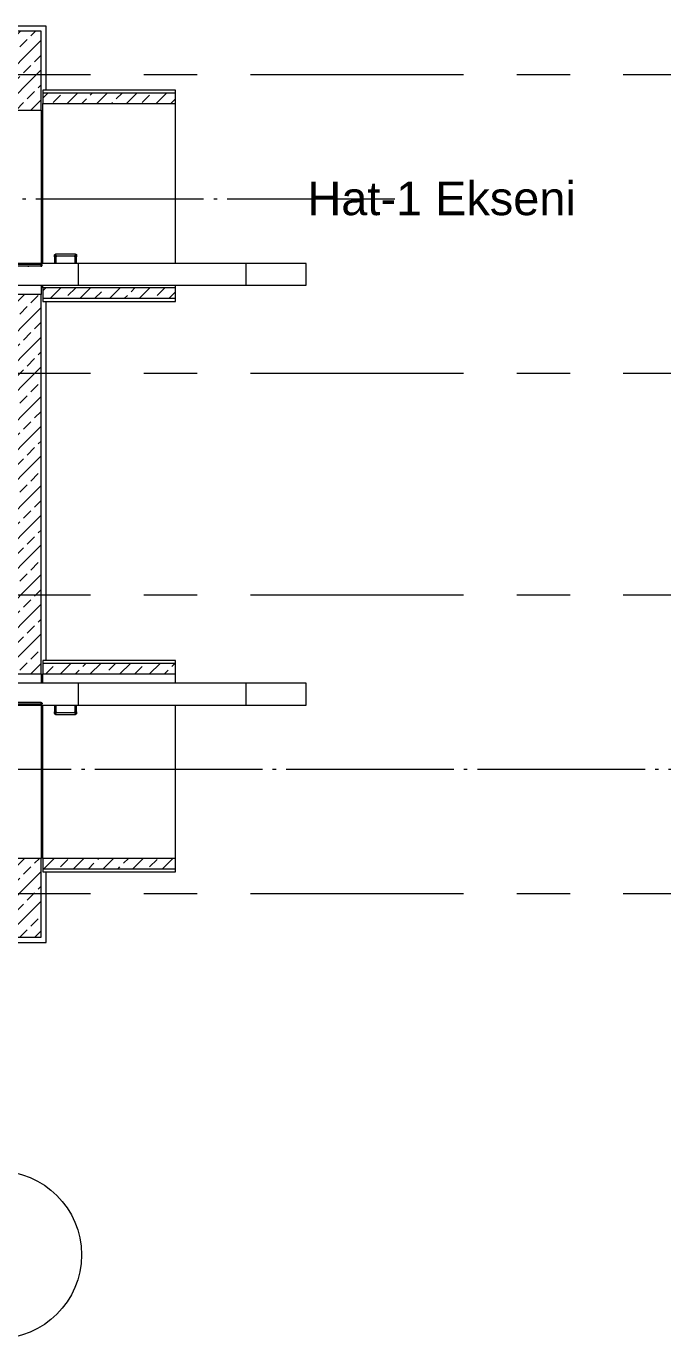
# Model space of a CAD drawing. Header units: metres. Extents: x -201 to 705, y -63 to 42.
# Drawn here: x 6.05 to 25.02, y -33.96 to 5.15 of the extents above; entities that cross this region are included whole.
import ezdxf

# ---------------------------------------------------------------- set-up
doc = ezdxf.new("R2010")
doc.units = ezdxf.units.M
doc.linetypes.add('Grid Line', pattern=[11.1125, 6.35, -1.5875, 1.5875, -1.5875])
doc.linetypes.add('HAT AKSI', pattern=[5.6, 5, -0.3, 0, -0.3])
for name, color, linetype, lineweight in [('A-----NPP', 7, 'Continuous', 9), ('A_GRID', 7, 'Continuous', 9), ('A_GRID_BALOON', 7, 'Continuous', 9), ('A_HANDRAIL', 7, 'Continuous', 9), ('A_HATCH', 7, 'Continuous', 9), ('A_RC', 7, 'Continuous', 9), ('A_WALL', 7, 'Continuous', 9), ('G-PLANOTM', 7, 'Continuous', 9)]:
    doc.layers.add(name, color=color, linetype=linetype, lineweight=lineweight)
doc.styles.add('Arial', font='arial.ttf', dxfattribs={"height": 1})
pattern_1 = [(45, (0, 0), (-0.442274, 0.442274), []), (45, (0.4423, 0), (-0.442274, 0.442274), [0.31274, -0.15637])]

# ---------------------------------------------------------------- blocks, each defined once
blk = doc.blocks.new('TBM Çukuru VOID - tbm çukur kesiti_dwg-3971131-_1_13_4_13_ PERON KATI _FFL__ANAHTAR PLAN')
at = {"layer": 'A-----NPP'}
blk.add_line((-0.002, 0), (-0.001, 0), dxfattribs=at)
blk = doc.blocks.new('TBM Çukuru VOID - B3060_TBM Çukuru VOID_L_2320_00mm-3817887-_1_13_4_13_ PERON KATI _FFL__ANAHTAR PLAN')
blk.add_blockref('TBM Çukuru VOID - tbm çukur kesiti_dwg-3971131-_1_13_4_13_ PERON KATI _FFL__ANAHTAR PLAN', (0, 0))
blk = doc.blocks.new('IC-TKN-M7-S22-000-10-A1-32-K-T-6C-200_rvt-1-_1_13_4_13_ PERON KATI _FFL__ANAHTAR PLAN')
at = {"layer": 'A_HATCH', "true_color": 0x787878}
h = blk.add_hatch(dxfattribs=at)
h.set_pattern_fill('FP_3', color=8, style=0, pattern_type=2)
h.set_pattern_definition(pattern_1)
h.paths.add_polyline_path([(5.2, -22), (6.5, -22), (6.5, -19.648), (5.2, -19.648), (5.2, -21.774)])
h.paths.add_polyline_path([(6.5, -14.152), (6.5, -2.848), (5.2, -2.848), (5.2, -14.152), (5.255, -14.152)])
h.paths.add_polyline_path([(6.5, 2.648), (6.5, 5), (5.2, 5), (5.2, 2.648), (5.255, 2.648)])
at = {"layer": 'A_RC', "true_color": 0x787878}
h = blk.add_hatch(dxfattribs=at)
h.set_pattern_fill('FP_3', color=8, style=0, pattern_type=2)
h.set_pattern_definition(pattern_1)
h.paths.add_polyline_path([(6.846, -2.958), (10.503, -2.958), (10.503, -2.648), (6.55, -2.648), (6.55, -2.958), (6.65, -2.958)])
h.paths.add_polyline_path([(6.55, 2.848), (10.503, 2.848), (10.503, 3.158), (6.55, 3.158)])
h = blk.add_hatch(dxfattribs=at)
h.set_pattern_fill('FP_3', color=8, style=0, pattern_type=2)
h.set_pattern_definition(pattern_1)
h.paths.add_polyline_path([(6.846, -19.958), (10.503, -19.958), (10.503, -19.648), (6.55, -19.648), (6.55, -19.958), (6.65, -19.958)])
h.paths.add_polyline_path([(6.846, -14.152), (10.503, -14.152), (10.503, -13.842), (6.55, -13.842), (6.55, -14.152), (6.65, -14.152)])
at = {"layer": 'A-----NPP'}
for p, q in [((6.65, 5.15), (-55.669, 5.15)), ((6.65, 3.25), (6.65, 5.15)), ((6.65, -13.75), (6.65, -3.05)), ((6.65, -22.15), (6.65, -20.05)), ((-55.384, -22.15), (6.65, -22.15))]:
    blk.add_line(p, q, dxfattribs=at)
at = {"layer": 'A_RC'}
for p, q in [((10.503, 3.25), (6.55, 3.25)), ((6.55, 3.25), (6.55, 3.158)), ((10.503, 3.158), (10.503, 3.25)), ((6.55, -1.92), (6.55, 2.848)), ((10.503, -1.92), (10.503, 2.848)), ((6.55, -2.648), (6.55, -2.57)), ((10.503, -2.648), (10.503, -2.57)), ((6.55, -2.958), (6.55, -3.05)), ((6.55, -3.05), (10.503, -3.05)), ((10.503, -3.05), (10.503, -2.958)), ((10.503, -13.75), (6.55, -13.75)), ((6.55, -13.75), (6.55, -13.842)), ((10.503, -13.842), (10.503, -13.75)), ((6.55, -14.43), (6.55, -14.152)), ((10.503, -14.43), (10.503, -14.152)), ((6.55, -19.648), (6.55, -15.081)), ((10.503, -19.648), (10.503, -15.081)), ((6.55, -19.958), (6.55, -20.05)), ((6.55, -20.05), (10.503, -20.05)), ((10.503, -20.05), (10.503, -19.958))]:
    blk.add_line(p, q, dxfattribs=at)
at = {"layer": 'A_RC', "lineweight": 18}
for p, q in [((6.55, 3.158), (6.55, 2.848)), ((10.503, 3.158), (6.55, 3.158)), ((10.503, 2.848), (10.503, 3.158)), ((6.55, 2.848), (10.503, 2.848)), ((6.55, -2.648), (6.55, -2.958)), ((10.503, -2.648), (6.55, -2.648)), ((10.503, -2.958), (10.503, -2.648)), ((6.55, -2.958), (10.503, -2.958)), ((6.55, -13.842), (6.55, -14.152)), ((10.503, -13.842), (6.55, -13.842)), ((10.503, -14.152), (10.503, -13.842)), ((6.55, -14.152), (10.503, -14.152)), ((6.55, -19.648), (6.55, -19.958)), ((10.503, -19.648), (6.55, -19.648)), ((10.503, -19.958), (10.503, -19.648)), ((6.55, -19.958), (10.503, -19.958))]:
    blk.add_line(p, q, dxfattribs=at)
at = {"layer": 'A_WALL', "lineweight": 18}
for p, q in [((6.5, 5), (5.2, 5)), ((6.5, 2.648), (6.5, 5)), ((5.2, 2.648), (6.5, 2.648)), ((6.5, -2.848), (5.2, -2.848)), ((6.5, -14.152), (6.5, -2.848)), ((5.2, -14.152), (6.5, -14.152)), ((6.5, -19.648), (5.2, -19.648)), ((6.5, -22), (6.5, -19.648)), ((5.2, -22), (6.5, -22))]:
    blk.add_line(p, q, dxfattribs=at)
at = {"layer": 'A_WALL'}
for p, q in [((6.5, 2.648), (6.5, -1.919)), ((6.5, -2.57), (6.5, -2.848)), ((6.5, -14.152), (6.5, -14.43)), ((6.5, -15.081), (6.5, -19.648))]:
    blk.add_line(p, q, dxfattribs=at)
at = {"layer": 'G-PLANOTM', "lineweight": 9, "rotation": 180}
blk.add_blockref('TBM Çukuru VOID - B3060_TBM Çukuru VOID_L_2320_00mm-3817887-_1_13_4_13_ PERON KATI _FFL__ANAHTAR PLAN', (6.5, -17.025), dxfattribs=at)
blk = doc.blocks.new('Railing - 50 x 12mm-3770012-_1_13_4_13_ PERON KATI _FFL__ANAHTAR PLAN')
at = {"layer": 'A_HANDRAIL'}
for start, end in [(360, 180), (15, 180), (180, 210), (180, 210), (330, 360), (330, 360)]:
    blk.add_arc((0, 0), 0.03, start, end, dxfattribs=at)
blk = doc.blocks.new('Railing - 50 x 12mm-V72-_1_13_4_13_ PERON KATI _FFL__ANAHTAR PLAN')
at = {"layer": 'A_HANDRAIL'}
for start, end in [(150, 180), (150, 180), (180, 360), (180, 210), (360, 30), (15, 30), (225, 285), (300, 360)]:
    blk.add_arc((0, 0), 0.03, start, end, dxfattribs=at)
blk = doc.blocks.new('Railing - 50 x 12mm-V73-_1_13_4_13_ PERON KATI _FFL__ANAHTAR PLAN')
at = {"layer": 'A_HANDRAIL'}
for start, end in [(150, 180), (150, 180), (180, 210), (180, 210), (360, 30), (15, 30), (330, 360), (330, 360)]:
    blk.add_arc((0, 0), 0.03, start, end, dxfattribs=at)
blk = doc.blocks.new('Railing - 50 x 12mm-V74-_1_13_4_13_ PERON KATI _FFL__ANAHTAR PLAN')
at = {"layer": 'A_HANDRAIL'}
for start, end in [(150, 180), (165, 180), (180, 210), (180, 210), (360, 30), (15, 30), (330, 360), (330, 360)]:
    blk.add_arc((0, 0), 0.03, start, end, dxfattribs=at)
blk = doc.blocks.new('Railing - Railing-3770067-_1_13_4_13_ PERON KATI _FFL__ANAHTAR PLAN')
for name, p, rotation in [('Railing - 50 x 12mm-3770012-_1_13_4_13_ PERON KATI _FFL__ANAHTAR PLAN', (0.2, -1.64), 90.00000000000146), ('Railing - 50 x 12mm-V73-_1_13_4_13_ PERON KATI _FFL__ANAHTAR PLAN', (0.8, -1.64), 90.00000000000146), ('Railing - 50 x 12mm-V73-_1_13_4_13_ PERON KATI _FFL__ANAHTAR PLAN', (1.4, -1.64), 90.00000000000146), ('Railing - 50 x 12mm-V73-_1_13_4_13_ PERON KATI _FFL__ANAHTAR PLAN', (2, -1.64), 90.00000000000146), ('Railing - 50 x 12mm-V73-_1_13_4_13_ PERON KATI _FFL__ANAHTAR PLAN', (2.6, -1.64), 90.00000000000146), ('Railing - 50 x 12mm-V73-_1_13_4_13_ PERON KATI _FFL__ANAHTAR PLAN', (3.2, -1.64), 90.00000000000146), ('Railing - 50 x 12mm-V73-_1_13_4_13_ PERON KATI _FFL__ANAHTAR PLAN', (3.8, -1.64), 90.00000000000146), ('Railing - 50 x 12mm-V73-_1_13_4_13_ PERON KATI _FFL__ANAHTAR PLAN', (4.4, -1.64), 90.00000000000146), ('Railing - 50 x 12mm-V73-_1_13_4_13_ PERON KATI _FFL__ANAHTAR PLAN', (5, -1.64), 90.00000000000146), ('Railing - 50 x 12mm-V74-_1_13_4_13_ PERON KATI _FFL__ANAHTAR PLAN', (5.545, -1.847), 59.9827909370289), ('Railing - 50 x 12mm-V73-_1_13_4_13_ PERON KATI _FFL__ANAHTAR PLAN', (6.112, -1.969), 89.9999999999998), ('Railing - 50 x 12mm-V72-_1_13_4_13_ PERON KATI _FFL__ANAHTAR PLAN', (6.5, -1.969), 89.9999999999998)]:
    blk.add_blockref(name, p, dxfattribs=dict(rotation=rotation))
blk = doc.blocks.new('Top Rail Type - Top Rail_Internal_-3770071-_1_13_4_13_ PERON KATI _FFL__ANAHTAR PLAN')
at = {"layer": 'A_HANDRAIL'}
for p, q in [((5.194, -1.615), (0.2, -1.615)), ((0.2, -1.64), (0.2, -1.646)), ((0.2, -1.665), (5.18, -1.665)), ((5.18, -1.665), (5.749, -1.994)), ((5.763, -1.944), (5.194, -1.615)), ((6.5, -1.944), (5.763, -1.944)), ((5.749, -1.994), (6.5, -1.994)), ((6.5, -1.975), (6.5, -1.969))]:
    blk.add_line(p, q, dxfattribs=at)
for points in [[(5.187, -1.64), (5.186, -1.642), (5.186, -1.644), (5.185, -1.646)], [(5.754, -1.975), (5.755, -1.973), (5.756, -1.971), (5.756, -1.969)]]:
    blk.add_open_spline(points, degree=3, dxfattribs=at)
blk = doc.blocks.new('Top Rail Type - Top Rail_Internal_-V75-_1_13_4_13_ PERON KATI _FFL__ANAHTAR PLAN')
at = {"layer": 'A_HANDRAIL'}
for p, q in [((0.2, -1.615), (0.2, -1.665)), ((0.2, -1.615), (5.194, -1.615)), ((0.2, -1.665), (5.18, -1.665)), ((5.18, -1.665), (5.749, -1.994)), ((5.194, -1.615), (5.763, -1.944)), ((5.763, -1.944), (6.5, -1.944)), ((6.5, -1.944), (6.5, -1.994)), ((5.749, -1.994), (6.5, -1.994))]:
    blk.add_line(p, q, dxfattribs=at)
blk = doc.blocks.new('Railing - 50 x 12mm-V76-_1_13_4_13_ PERON KATI _FFL__ANAHTAR PLAN')
at = {"layer": 'A_HANDRAIL'}
for start, end in [(180, 210), (180, 210), (330, 360), (330, 360)]:
    blk.add_arc((0, 0), 0.03, start, end, dxfattribs=at)
blk = doc.blocks.new('Railing - 50 x 12mm-V77-_1_13_4_13_ PERON KATI _FFL__ANAHTAR PLAN')
at = {"layer": 'A_HANDRAIL'}
for start, end in [(150, 180), (150, 180), (180, 360), (180, 210), (360, 30), (15, 30), (225, 285), (300, 360)]:
    blk.add_arc((0, 0), 0.03, start, end, dxfattribs=at)
blk = doc.blocks.new('Railing - 50 x 12mm-V78-_1_13_4_13_ PERON KATI _FFL__ANAHTAR PLAN')
at = {"layer": 'A_HANDRAIL'}
for start, end in [(150, 180), (150, 180), (180, 210), (180, 210), (360, 30), (15, 30), (330, 360), (330, 360)]:
    blk.add_arc((0, 0), 0.03, start, end, dxfattribs=at)
blk = doc.blocks.new('Railing - 50 x 12mm-V79-_1_13_4_13_ PERON KATI _FFL__ANAHTAR PLAN')
at = {"layer": 'A_HANDRAIL'}
for start, end in [(150, 180), (150, 180), (180, 210), (180, 210), (360, 30), (15, 30), (330, 360), (330, 360)]:
    blk.add_arc((0, 0), 0.03, start, end, dxfattribs=at)
blk = doc.blocks.new('Railing - Railing-3771051-_1_13_4_13_ PERON KATI _FFL__ANAHTAR PLAN')
at = {"extrusion": (0, 0, -1), "zscale": -1}
for name, p, rotation in [('Railing - 50 x 12mm-V79-_1_13_4_13_ PERON KATI _FFL__ANAHTAR PLAN', (-5.545, -15.153), 239.9827909370293), ('Railing - 50 x 12mm-V78-_1_13_4_13_ PERON KATI _FFL__ANAHTAR PLAN', (-6.112, -15.031), 270.0000000000002), ('Railing - 50 x 12mm-V77-_1_13_4_13_ PERON KATI _FFL__ANAHTAR PLAN', (-6.5, -15.031), 270.0000000000002), ('Railing - 50 x 12mm-V76-_1_13_4_13_ PERON KATI _FFL__ANAHTAR PLAN', (-0.2, -15.36), 270.0000000000018), ('Railing - 50 x 12mm-V78-_1_13_4_13_ PERON KATI _FFL__ANAHTAR PLAN', (-0.8, -15.36), 270.0000000000018), ('Railing - 50 x 12mm-V78-_1_13_4_13_ PERON KATI _FFL__ANAHTAR PLAN', (-1.4, -15.36), 270.0000000000018), ('Railing - 50 x 12mm-V78-_1_13_4_13_ PERON KATI _FFL__ANAHTAR PLAN', (-2, -15.36), 270.0000000000018), ('Railing - 50 x 12mm-V78-_1_13_4_13_ PERON KATI _FFL__ANAHTAR PLAN', (-2.6, -15.36), 270.0000000000018), ('Railing - 50 x 12mm-V78-_1_13_4_13_ PERON KATI _FFL__ANAHTAR PLAN', (-3.2, -15.36), 270.0000000000018), ('Railing - 50 x 12mm-V78-_1_13_4_13_ PERON KATI _FFL__ANAHTAR PLAN', (-3.8, -15.36), 270.0000000000018), ('Railing - 50 x 12mm-V78-_1_13_4_13_ PERON KATI _FFL__ANAHTAR PLAN', (-4.4, -15.36), 270.0000000000018), ('Railing - 50 x 12mm-V78-_1_13_4_13_ PERON KATI _FFL__ANAHTAR PLAN', (-5, -15.36), 270.0000000000018)]:
    blk.add_blockref(name, p, dxfattribs=dict(at, rotation=rotation))
blk = doc.blocks.new('Top Rail Type - Top Rail_Internal_-3771054-_1_13_4_13_ PERON KATI _FFL__ANAHTAR PLAN')
at = {"layer": 'A_HANDRAIL'}
for p, q in [((5.749, -15.006), (5.18, -15.335)), ((5.194, -15.385), (5.763, -15.056)), ((6.5, -15.006), (5.749, -15.006)), ((5.763, -15.056), (6.5, -15.056)), ((6.5, -15.038), (6.5, -15.031)), ((5.18, -15.335), (0.2, -15.335)), ((0.2, -15.385), (5.194, -15.385))]:
    blk.add_line(p, q, dxfattribs=at)
for points in [[(5.758, -15.038), (5.757, -15.036), (5.757, -15.033), (5.756, -15.031)], [(5.187, -15.36), (5.188, -15.362), (5.188, -15.364), (5.189, -15.366)]]:
    blk.add_open_spline(points, degree=3, dxfattribs=at)
blk = doc.blocks.new('Top Rail Type - Top Rail_Internal_-V80-_1_13_4_13_ PERON KATI _FFL__ANAHTAR PLAN')
at = {"layer": 'A_HANDRAIL'}
for p, q in [((5.18, -15.335), (5.749, -15.006)), ((5.194, -15.385), (5.763, -15.056)), ((5.749, -15.006), (6.5, -15.006)), ((5.763, -15.056), (6.5, -15.056)), ((6.5, -15.006), (6.5, -15.056)), ((0.2, -15.335), (5.18, -15.335)), ((0.2, -15.385), (5.194, -15.385))]:
    blk.add_line(p, q, dxfattribs=at)
blk = doc.blocks.new('B1080_80_Gemici Merdiveni1 - Gemici Merdiveni_h_1_20 m-4059898-_1_13_4_13_ PERON KATI _FFL__ANAHTAR PLAN')
at = {"layer": 'A-----NPP'}
for p, q in [((-0.375, 0.11), (-0.225, 0.11)), ((-0.375, 0.1), (-0.375, 0.11)), ((-0.225, 0.1), (-0.375, 0.1)), ((-0.325, 0.3), (-0.325, 0.11)), ((0.3, 0.375), (-0.3, 0.375)), ((-0.3, 0.375), (-0.3, 0.325)), ((-0.3, 0.325), (0.3, 0.325)), ((-0.275, 0.11), (-0.275, 0.3)), ((-0.225, 0.11), (-0.225, 0.1)), ((0.225, 0.11), (0.375, 0.11)), ((0.225, 0.1), (0.225, 0.11)), ((0.375, 0.1), (0.225, 0.1)), ((0.275, 0.3), (0.275, 0.11)), ((0.3, 0.325), (0.3, 0.375)), ((0.325, 0.11), (0.325, 0.3)), ((0.375, 0.11), (0.375, 0.1))]:
    blk.add_line(p, q, dxfattribs=at)
at = {"layer": 'A-----NPP', "flags": 128}
for points in [[(-0.325, 0.35), (-0.325, 0.351), (-0.325, 0.352), (-0.325, 0.353), (-0.325, 0.354), (-0.325, 0.355), (-0.324, 0.356), (-0.324, 0.357), (-0.324, 0.358), (-0.323, 0.359), (-0.323, 0.36), (-0.323, 0.361), (-0.322, 0.362), (-0.322, 0.362), (-0.321, 0.363), (-0.321, 0.364), (-0.32, 0.365), (-0.319, 0.366), (-0.319, 0.366), (-0.318, 0.367), (-0.317, 0.368), (-0.317, 0.369), (-0.316, 0.369), (-0.315, 0.37), (-0.314, 0.37), (-0.314, 0.371), (-0.313, 0.372), (-0.312, 0.372), (-0.311, 0.373), (-0.31, 0.373), (-0.309, 0.373), (-0.308, 0.374), (-0.307, 0.374), (-0.306, 0.374), (-0.305, 0.374), (-0.304, 0.375), (-0.303, 0.375), (-0.302, 0.375), (-0.301, 0.375), (-0.3, 0.375), (-0.3, 0.375)], [(-0.325, 0.35), (-0.325, 0.35), (-0.325, 0.35), (-0.325, 0.35), (-0.325, 0.349), (-0.325, 0.349), (-0.325, 0.349), (-0.325, 0.348), (-0.325, 0.347), (-0.325, 0.347), (-0.325, 0.346), (-0.325, 0.345), (-0.325, 0.344), (-0.325, 0.343), (-0.325, 0.342), (-0.325, 0.341), (-0.325, 0.34), (-0.325, 0.339), (-0.325, 0.338), (-0.325, 0.336), (-0.325, 0.335), (-0.325, 0.333), (-0.325, 0.332), (-0.325, 0.33), (-0.325, 0.329), (-0.325, 0.327), (-0.325, 0.325), (-0.325, 0.324), (-0.325, 0.322), (-0.325, 0.32), (-0.325, 0.318), (-0.325, 0.316), (-0.325, 0.314), (-0.325, 0.312), (-0.325, 0.31), (-0.325, 0.308), (-0.325, 0.307), (-0.325, 0.305), (-0.325, 0.303), (-0.325, 0.301), (-0.325, 0.3)], [(-0.325, 0.3), (-0.325, 0.302), (-0.325, 0.304), (-0.325, 0.306), (-0.325, 0.308), (-0.325, 0.31), (-0.325, 0.312), (-0.325, 0.314), (-0.325, 0.316), (-0.325, 0.318), (-0.325, 0.319), (-0.325, 0.321), (-0.325, 0.323), (-0.325, 0.325), (-0.325, 0.327), (-0.325, 0.328), (-0.325, 0.33), (-0.325, 0.331), (-0.325, 0.333), (-0.325, 0.334), (-0.325, 0.336), (-0.325, 0.337), (-0.325, 0.339), (-0.325, 0.34), (-0.325, 0.341), (-0.325, 0.342), (-0.325, 0.343), (-0.325, 0.344), (-0.325, 0.345), (-0.325, 0.346), (-0.325, 0.347), (-0.325, 0.347), (-0.325, 0.348), (-0.325, 0.348), (-0.325, 0.349), (-0.325, 0.349), (-0.325, 0.35), (-0.325, 0.35), (-0.325, 0.35), (-0.325, 0.35)], [(-0.323, 0.35), (-0.323, 0.349), (-0.323, 0.348), (-0.323, 0.347), (-0.323, 0.346), (-0.323, 0.345), (-0.323, 0.344), (-0.323, 0.344), (-0.322, 0.343), (-0.322, 0.342), (-0.322, 0.341), (-0.321, 0.34), (-0.321, 0.339), (-0.32, 0.338), (-0.32, 0.338), (-0.319, 0.337), (-0.319, 0.336), (-0.318, 0.335), (-0.318, 0.335), (-0.317, 0.334), (-0.316, 0.333), (-0.316, 0.333), (-0.315, 0.332), (-0.314, 0.331), (-0.313, 0.331), (-0.313, 0.33), (-0.312, 0.33), (-0.311, 0.329), (-0.31, 0.329), (-0.309, 0.328), (-0.309, 0.328), (-0.308, 0.328), (-0.307, 0.327), (-0.306, 0.327), (-0.305, 0.327), (-0.304, 0.327), (-0.303, 0.327), (-0.302, 0.327), (-0.301, 0.327), (-0.3, 0.327), (-0.3, 0.327)], [(-0.275, 0.3), (-0.275, 0.302), (-0.275, 0.304), (-0.275, 0.306), (-0.275, 0.308), (-0.275, 0.31), (-0.275, 0.312), (-0.275, 0.314), (-0.275, 0.316), (-0.275, 0.318), (-0.275, 0.319), (-0.275, 0.321), (-0.275, 0.323), (-0.275, 0.325), (-0.275, 0.327), (-0.275, 0.328), (-0.275, 0.33), (-0.275, 0.331), (-0.275, 0.333), (-0.275, 0.334), (-0.275, 0.336), (-0.275, 0.337), (-0.275, 0.339), (-0.275, 0.34), (-0.275, 0.341), (-0.275, 0.342), (-0.275, 0.343), (-0.275, 0.344), (-0.275, 0.345), (-0.275, 0.346), (-0.275, 0.347), (-0.275, 0.347), (-0.275, 0.348), (-0.275, 0.348), (-0.275, 0.349), (-0.275, 0.349), (-0.275, 0.35), (-0.275, 0.35), (-0.275, 0.35), (-0.275, 0.35)], [(-0.275, 0.325), (-0.275, 0.324), (-0.275, 0.322), (-0.275, 0.32), (-0.275, 0.318), (-0.275, 0.316), (-0.275, 0.314), (-0.275, 0.312), (-0.275, 0.31), (-0.275, 0.308), (-0.275, 0.307), (-0.275, 0.305), (-0.275, 0.303), (-0.275, 0.301), (-0.275, 0.3)], [(0.275, 0.35), (0.275, 0.35), (0.275, 0.35), (0.275, 0.35), (0.275, 0.349), (0.275, 0.349), (0.275, 0.349), (0.275, 0.348), (0.275, 0.347), (0.275, 0.347), (0.275, 0.346), (0.275, 0.345), (0.275, 0.344), (0.275, 0.343), (0.275, 0.342), (0.275, 0.341), (0.275, 0.34), (0.275, 0.339), (0.275, 0.338), (0.275, 0.336), (0.275, 0.335), (0.275, 0.333), (0.275, 0.332), (0.275, 0.33), (0.275, 0.329), (0.275, 0.327), (0.275, 0.325), (0.275, 0.324), (0.275, 0.322), (0.275, 0.32), (0.275, 0.318), (0.275, 0.316), (0.275, 0.314), (0.275, 0.312), (0.275, 0.31), (0.275, 0.308), (0.275, 0.307), (0.275, 0.305), (0.275, 0.303), (0.275, 0.301), (0.275, 0.3)], [(0.275, 0.3), (0.275, 0.302), (0.275, 0.304), (0.275, 0.306), (0.275, 0.308), (0.275, 0.31), (0.275, 0.312), (0.275, 0.314), (0.275, 0.316), (0.275, 0.318), (0.275, 0.319), (0.275, 0.321), (0.275, 0.323), (0.275, 0.325)], [(0.3, 0.375), (0.301, 0.375), (0.302, 0.375), (0.303, 0.375), (0.304, 0.375), (0.305, 0.375), (0.306, 0.374), (0.307, 0.374), (0.308, 0.374), (0.309, 0.373), (0.31, 0.373), (0.311, 0.373), (0.312, 0.372), (0.312, 0.372), (0.313, 0.371), (0.314, 0.371), (0.315, 0.37), (0.316, 0.369), (0.316, 0.369), (0.317, 0.368), (0.318, 0.367), (0.319, 0.367), (0.319, 0.366), (0.32, 0.365), (0.32, 0.364), (0.321, 0.364), (0.322, 0.363), (0.322, 0.362), (0.323, 0.361), (0.323, 0.36), (0.323, 0.359), (0.324, 0.358), (0.324, 0.357), (0.324, 0.356), (0.324, 0.355), (0.325, 0.354), (0.325, 0.353), (0.325, 0.352), (0.325, 0.351), (0.325, 0.35), (0.325, 0.35)], [(0.3, 0.327), (0.301, 0.327), (0.302, 0.327), (0.303, 0.327), (0.304, 0.327), (0.305, 0.327), (0.306, 0.327), (0.306, 0.327), (0.307, 0.328), (0.308, 0.328), (0.309, 0.328), (0.31, 0.329), (0.311, 0.329), (0.312, 0.33), (0.312, 0.33), (0.313, 0.331), (0.314, 0.331), (0.315, 0.332), (0.315, 0.332), (0.316, 0.333), (0.317, 0.334), (0.317, 0.334), (0.318, 0.335), (0.319, 0.336), (0.319, 0.337), (0.32, 0.337), (0.32, 0.338), (0.321, 0.339), (0.321, 0.34), (0.322, 0.341), (0.322, 0.341), (0.322, 0.342), (0.323, 0.343), (0.323, 0.344), (0.323, 0.345), (0.323, 0.346), (0.323, 0.347), (0.323, 0.348), (0.323, 0.349), (0.323, 0.35), (0.323, 0.35)], [(0.325, 0.3), (0.325, 0.302), (0.325, 0.304), (0.325, 0.306), (0.325, 0.308), (0.325, 0.31), (0.325, 0.312), (0.325, 0.314), (0.325, 0.316), (0.325, 0.318), (0.325, 0.319), (0.325, 0.321), (0.325, 0.323), (0.325, 0.325), (0.325, 0.327), (0.325, 0.328), (0.325, 0.33), (0.325, 0.331), (0.325, 0.333), (0.325, 0.334), (0.325, 0.336), (0.325, 0.337), (0.325, 0.339), (0.325, 0.34), (0.325, 0.341), (0.325, 0.342), (0.325, 0.343), (0.325, 0.344), (0.325, 0.345), (0.325, 0.346), (0.325, 0.347), (0.325, 0.347), (0.325, 0.348), (0.325, 0.348), (0.325, 0.349), (0.325, 0.349), (0.325, 0.35), (0.325, 0.35), (0.325, 0.35), (0.325, 0.35)], [(0.325, 0.35), (0.325, 0.35), (0.325, 0.35), (0.325, 0.35), (0.325, 0.349), (0.325, 0.349), (0.325, 0.349), (0.325, 0.348), (0.325, 0.347), (0.325, 0.347), (0.325, 0.346), (0.325, 0.345), (0.325, 0.344), (0.325, 0.343), (0.325, 0.342), (0.325, 0.341), (0.325, 0.34), (0.325, 0.339), (0.325, 0.338), (0.325, 0.336), (0.325, 0.335), (0.325, 0.333), (0.325, 0.332), (0.325, 0.33), (0.325, 0.329), (0.325, 0.327), (0.325, 0.325), (0.325, 0.324), (0.325, 0.322), (0.325, 0.32), (0.325, 0.318), (0.325, 0.316), (0.325, 0.314), (0.325, 0.312), (0.325, 0.31), (0.325, 0.308), (0.325, 0.307), (0.325, 0.305), (0.325, 0.303), (0.325, 0.301), (0.325, 0.3)]]:
    blk.add_lwpolyline(points, dxfattribs=at)
blk = doc.blocks.new('B1080_80_Gemici Merdiveni1 - Gemici Merdiveni_h_1_50 m-V118-_1_13_4_13_ PERON KATI _FFL__ANAHTAR PLAN')
at = {"layer": 'A-----NPP'}
for p, q in [((-0.375, 0.11), (-0.225, 0.11)), ((-0.375, 0.1), (-0.375, 0.11)), ((-0.225, 0.1), (-0.375, 0.1)), ((-0.325, 0.3), (-0.325, 0.11)), ((0.3, 0.375), (-0.3, 0.375)), ((-0.3, 0.375), (-0.3, 0.325)), ((-0.3, 0.325), (0.3, 0.325)), ((-0.275, 0.11), (-0.275, 0.3)), ((-0.225, 0.11), (-0.225, 0.1)), ((0.225, 0.11), (0.375, 0.11)), ((0.225, 0.1), (0.225, 0.11)), ((0.375, 0.1), (0.225, 0.1)), ((0.275, 0.3), (0.275, 0.11)), ((0.3, 0.325), (0.3, 0.375)), ((0.325, 0.11), (0.325, 0.3)), ((0.375, 0.11), (0.375, 0.1))]:
    blk.add_line(p, q, dxfattribs=at)
at = {"layer": 'A-----NPP', "flags": 128}
for points in [[(-0.325, 0.35), (-0.325, 0.351), (-0.325, 0.352), (-0.325, 0.353), (-0.325, 0.354), (-0.325, 0.355), (-0.324, 0.356), (-0.324, 0.357), (-0.324, 0.358), (-0.323, 0.359), (-0.323, 0.36), (-0.323, 0.361), (-0.322, 0.362), (-0.322, 0.362), (-0.321, 0.363), (-0.321, 0.364), (-0.32, 0.365), (-0.319, 0.366), (-0.319, 0.366), (-0.318, 0.367), (-0.317, 0.368), (-0.317, 0.369), (-0.316, 0.369), (-0.315, 0.37), (-0.314, 0.37), (-0.314, 0.371), (-0.313, 0.372), (-0.312, 0.372), (-0.311, 0.373), (-0.31, 0.373), (-0.309, 0.373), (-0.308, 0.374), (-0.307, 0.374), (-0.306, 0.374), (-0.305, 0.374), (-0.304, 0.375), (-0.303, 0.375), (-0.302, 0.375), (-0.301, 0.375), (-0.3, 0.375), (-0.3, 0.375)], [(-0.325, 0.35), (-0.325, 0.35), (-0.325, 0.35), (-0.325, 0.35), (-0.325, 0.349), (-0.325, 0.349), (-0.325, 0.349), (-0.325, 0.348), (-0.325, 0.347), (-0.325, 0.347), (-0.325, 0.346), (-0.325, 0.345), (-0.325, 0.344), (-0.325, 0.343), (-0.325, 0.342), (-0.325, 0.341), (-0.325, 0.34), (-0.325, 0.339), (-0.325, 0.338), (-0.325, 0.336), (-0.325, 0.335), (-0.325, 0.333), (-0.325, 0.332), (-0.325, 0.33), (-0.325, 0.329), (-0.325, 0.327), (-0.325, 0.325), (-0.325, 0.324), (-0.325, 0.322), (-0.325, 0.32), (-0.325, 0.318), (-0.325, 0.316), (-0.325, 0.314), (-0.325, 0.312), (-0.325, 0.31), (-0.325, 0.308), (-0.325, 0.307), (-0.325, 0.305), (-0.325, 0.303), (-0.325, 0.301), (-0.325, 0.3)], [(-0.325, 0.3), (-0.325, 0.302), (-0.325, 0.304), (-0.325, 0.306), (-0.325, 0.308), (-0.325, 0.31), (-0.325, 0.312), (-0.325, 0.314), (-0.325, 0.316), (-0.325, 0.318), (-0.325, 0.319), (-0.325, 0.321), (-0.325, 0.323), (-0.325, 0.325), (-0.325, 0.327), (-0.325, 0.328), (-0.325, 0.33), (-0.325, 0.331), (-0.325, 0.333), (-0.325, 0.334), (-0.325, 0.336), (-0.325, 0.337), (-0.325, 0.339), (-0.325, 0.34), (-0.325, 0.341), (-0.325, 0.342), (-0.325, 0.343), (-0.325, 0.344), (-0.325, 0.345), (-0.325, 0.346), (-0.325, 0.347), (-0.325, 0.347), (-0.325, 0.348), (-0.325, 0.348), (-0.325, 0.349), (-0.325, 0.349), (-0.325, 0.35), (-0.325, 0.35), (-0.325, 0.35), (-0.325, 0.35)], [(-0.323, 0.35), (-0.323, 0.349), (-0.323, 0.348), (-0.323, 0.347), (-0.323, 0.346), (-0.323, 0.345), (-0.323, 0.344), (-0.323, 0.344), (-0.322, 0.343), (-0.322, 0.342), (-0.322, 0.341), (-0.321, 0.34), (-0.321, 0.339), (-0.32, 0.338), (-0.32, 0.338), (-0.319, 0.337), (-0.319, 0.336), (-0.318, 0.335), (-0.318, 0.335), (-0.317, 0.334), (-0.316, 0.333), (-0.316, 0.333), (-0.315, 0.332), (-0.314, 0.331), (-0.313, 0.331), (-0.313, 0.33), (-0.312, 0.33), (-0.311, 0.329), (-0.31, 0.329), (-0.309, 0.328), (-0.309, 0.328), (-0.308, 0.328), (-0.307, 0.327), (-0.306, 0.327), (-0.305, 0.327), (-0.304, 0.327), (-0.303, 0.327), (-0.302, 0.327), (-0.301, 0.327), (-0.3, 0.327), (-0.3, 0.327)], [(-0.275, 0.3), (-0.275, 0.302), (-0.275, 0.304), (-0.275, 0.306), (-0.275, 0.308), (-0.275, 0.31), (-0.275, 0.312), (-0.275, 0.314), (-0.275, 0.316), (-0.275, 0.318), (-0.275, 0.319), (-0.275, 0.321), (-0.275, 0.323), (-0.275, 0.325), (-0.275, 0.327), (-0.275, 0.328), (-0.275, 0.33), (-0.275, 0.331), (-0.275, 0.333), (-0.275, 0.334), (-0.275, 0.336), (-0.275, 0.337), (-0.275, 0.339), (-0.275, 0.34), (-0.275, 0.341), (-0.275, 0.342), (-0.275, 0.343), (-0.275, 0.344), (-0.275, 0.345), (-0.275, 0.346), (-0.275, 0.347), (-0.275, 0.347), (-0.275, 0.348), (-0.275, 0.348), (-0.275, 0.349), (-0.275, 0.349), (-0.275, 0.35), (-0.275, 0.35), (-0.275, 0.35), (-0.275, 0.35)], [(-0.275, 0.325), (-0.275, 0.324), (-0.275, 0.322), (-0.275, 0.32), (-0.275, 0.318), (-0.275, 0.316), (-0.275, 0.314), (-0.275, 0.312), (-0.275, 0.31), (-0.275, 0.308), (-0.275, 0.307), (-0.275, 0.305), (-0.275, 0.303), (-0.275, 0.301), (-0.275, 0.3)], [(0.275, 0.35), (0.275, 0.35), (0.275, 0.35), (0.275, 0.35), (0.275, 0.349), (0.275, 0.349), (0.275, 0.349), (0.275, 0.348), (0.275, 0.347), (0.275, 0.347), (0.275, 0.346), (0.275, 0.345), (0.275, 0.344), (0.275, 0.343), (0.275, 0.342), (0.275, 0.341), (0.275, 0.34), (0.275, 0.339), (0.275, 0.338), (0.275, 0.336), (0.275, 0.335), (0.275, 0.333), (0.275, 0.332), (0.275, 0.33), (0.275, 0.329), (0.275, 0.327), (0.275, 0.325), (0.275, 0.324), (0.275, 0.322), (0.275, 0.32), (0.275, 0.318), (0.275, 0.316), (0.275, 0.314), (0.275, 0.312), (0.275, 0.31), (0.275, 0.308), (0.275, 0.307), (0.275, 0.305), (0.275, 0.303), (0.275, 0.301), (0.275, 0.3)], [(0.275, 0.3), (0.275, 0.302), (0.275, 0.304), (0.275, 0.306), (0.275, 0.308), (0.275, 0.31), (0.275, 0.312), (0.275, 0.314), (0.275, 0.316), (0.275, 0.318), (0.275, 0.319), (0.275, 0.321), (0.275, 0.323), (0.275, 0.325)], [(0.3, 0.375), (0.301, 0.375), (0.302, 0.375), (0.303, 0.375), (0.304, 0.375), (0.305, 0.375), (0.306, 0.374), (0.307, 0.374), (0.308, 0.374), (0.309, 0.373), (0.31, 0.373), (0.311, 0.373), (0.312, 0.372), (0.312, 0.372), (0.313, 0.371), (0.314, 0.371), (0.315, 0.37), (0.316, 0.369), (0.316, 0.369), (0.317, 0.368), (0.318, 0.367), (0.319, 0.367), (0.319, 0.366), (0.32, 0.365), (0.32, 0.364), (0.321, 0.364), (0.322, 0.363), (0.322, 0.362), (0.323, 0.361), (0.323, 0.36), (0.323, 0.359), (0.324, 0.358), (0.324, 0.357), (0.324, 0.356), (0.324, 0.355), (0.325, 0.354), (0.325, 0.353), (0.325, 0.352), (0.325, 0.351), (0.325, 0.35), (0.325, 0.35)], [(0.3, 0.327), (0.301, 0.327), (0.302, 0.327), (0.303, 0.327), (0.304, 0.327), (0.305, 0.327), (0.306, 0.327), (0.306, 0.327), (0.307, 0.328), (0.308, 0.328), (0.309, 0.328), (0.31, 0.329), (0.311, 0.329), (0.312, 0.33), (0.312, 0.33), (0.313, 0.331), (0.314, 0.331), (0.315, 0.332), (0.315, 0.332), (0.316, 0.333), (0.317, 0.334), (0.317, 0.334), (0.318, 0.335), (0.319, 0.336), (0.319, 0.337), (0.32, 0.337), (0.32, 0.338), (0.321, 0.339), (0.321, 0.34), (0.322, 0.341), (0.322, 0.341), (0.322, 0.342), (0.323, 0.343), (0.323, 0.344), (0.323, 0.345), (0.323, 0.346), (0.323, 0.347), (0.323, 0.348), (0.323, 0.349), (0.323, 0.35), (0.323, 0.35)], [(0.325, 0.3), (0.325, 0.302), (0.325, 0.304), (0.325, 0.306), (0.325, 0.308), (0.325, 0.31), (0.325, 0.312), (0.325, 0.314), (0.325, 0.316), (0.325, 0.318), (0.325, 0.319), (0.325, 0.321), (0.325, 0.323), (0.325, 0.325), (0.325, 0.327), (0.325, 0.328), (0.325, 0.33), (0.325, 0.331), (0.325, 0.333), (0.325, 0.334), (0.325, 0.336), (0.325, 0.337), (0.325, 0.339), (0.325, 0.34), (0.325, 0.341), (0.325, 0.342), (0.325, 0.343), (0.325, 0.344), (0.325, 0.345), (0.325, 0.346), (0.325, 0.347), (0.325, 0.347), (0.325, 0.348), (0.325, 0.348), (0.325, 0.349), (0.325, 0.349), (0.325, 0.35), (0.325, 0.35), (0.325, 0.35), (0.325, 0.35)], [(0.325, 0.35), (0.325, 0.35), (0.325, 0.35), (0.325, 0.35), (0.325, 0.349), (0.325, 0.349), (0.325, 0.349), (0.325, 0.348), (0.325, 0.347), (0.325, 0.347), (0.325, 0.346), (0.325, 0.345), (0.325, 0.344), (0.325, 0.343), (0.325, 0.342), (0.325, 0.341), (0.325, 0.34), (0.325, 0.339), (0.325, 0.338), (0.325, 0.336), (0.325, 0.335), (0.325, 0.333), (0.325, 0.332), (0.325, 0.33), (0.325, 0.329), (0.325, 0.327), (0.325, 0.325), (0.325, 0.324), (0.325, 0.322), (0.325, 0.32), (0.325, 0.318), (0.325, 0.316), (0.325, 0.314), (0.325, 0.312), (0.325, 0.31), (0.325, 0.308), (0.325, 0.307), (0.325, 0.305), (0.325, 0.303), (0.325, 0.301), (0.325, 0.3)]]:
    blk.add_lwpolyline(points, dxfattribs=at)
blk = doc.blocks.new('Grid - Aks Sembolü-236857-_1_13_4_13_ PERON KATI _FFL__ANAHTAR PLAN')
at = {"layer": 'A_GRID_BALOON', "color": 253, "true_color": 0xaaaaaa}
blk.add_circle((0, 0), 0.005, dxfattribs=at)

msp = doc.modelspace()

# ---------------------------------------------------------------- linework, layer by layer
at = {"layer": 'A_GRID', "color": 253, "linetype": 'Grid Line', "true_color": 0xaaaaaa}
for p, q in [((30.197, 3.7), (-195.787, 3.7)), ((30.197, -5.2), (-195.689, -5.2)), ((30.197, -11.8), (-195.689, -11.8)), ((30.197, -20.7), (-195.689, -20.7))]:
    msp.add_line(p, q, dxfattribs=at)
at = {"layer": 'A_GRID', "color": 21, "linetype": 'HAT AKSI', "true_color": 0xffaaaa}
for p, q in [((17.04, 0), (-195.689, 0)), ((30.197, -17), (-195.689, -17))]:
    msp.add_line(p, q, dxfattribs=at)
at = {"layer": 'A_RC'}
for p, q in [((14.4, -1.919), (5.769, -1.919)), ((7.6, -1.919), (7.6, -2.569)), ((12.6, -1.919), (12.6, -2.569)), ((14.4, -2.569), (14.4, -1.919)), ((5.2, -2.569), (7.6, -2.569)), ((7.6, -2.569), (7.6, -2.569)), ((7.6, -2.569), (14.4, -2.569)), ((7.6, -14.431), (5.2, -14.431)), ((7.6, -14.431), (7.6, -14.431)), ((14.4, -14.431), (7.6, -14.431)), ((7.6, -14.431), (7.6, -15.081)), ((12.6, -14.431), (12.6, -15.081)), ((14.4, -15.081), (14.4, -14.431)), ((5.769, -15.081), (14.4, -15.081))]:
    msp.add_line(p, q, dxfattribs=at)

# ---------------------------------------------------------------- block references
at = {"lineweight": 5}
msp.add_blockref('IC-TKN-M7-S22-000-10-A1-32-K-T-6C-200_rvt-1-_1_13_4_13_ PERON KATI _FFL__ANAHTAR PLAN', (0, 0), dxfattribs=at)
at = {"layer": 'A-----NPP'}
msp.add_blockref('B1080_80_Gemici Merdiveni1 - Gemici Merdiveni_h_1_20 m-4059898-_1_13_4_13_ PERON KATI _FFL__ANAHTAR PLAN', (7.225, -2.019), dxfattribs=at)
at = {"layer": 'A-----NPP', "rotation": 180}
msp.add_blockref('B1080_80_Gemici Merdiveni1 - Gemici Merdiveni_h_1_50 m-V118-_1_13_4_13_ PERON KATI _FFL__ANAHTAR PLAN', (7.225, -14.981), dxfattribs=at)
at = {"layer": 'A_GRID_BALOON', "color": 253, "true_color": 0xaaaaaa, "xscale": 499.9999999999995, "yscale": 499.9999999999995, "zscale": 499.9999999999995}
msp.add_blockref('Grid - Aks Sembolü-236857-_1_13_4_13_ PERON KATI _FFL__ANAHTAR PLAN', (5.2, -31.463), dxfattribs=at)
at = {"layer": 'A_HANDRAIL'}
for name in ['Railing - Railing-3770067-_1_13_4_13_ PERON KATI _FFL__ANAHTAR PLAN', 'Top Rail Type - Top Rail_Internal_-3770071-_1_13_4_13_ PERON KATI _FFL__ANAHTAR PLAN', 'Top Rail Type - Top Rail_Internal_-V75-_1_13_4_13_ PERON KATI _FFL__ANAHTAR PLAN', 'Railing - Railing-3771051-_1_13_4_13_ PERON KATI _FFL__ANAHTAR PLAN', 'Top Rail Type - Top Rail_Internal_-3771054-_1_13_4_13_ PERON KATI _FFL__ANAHTAR PLAN', 'Top Rail Type - Top Rail_Internal_-V80-_1_13_4_13_ PERON KATI _FFL__ANAHTAR PLAN']:
    msp.add_blockref(name, (0, 0), dxfattribs=at)

# ---------------------------------------------------------------- texts
at = {"layer": 'A_GRID_BALOON', "color": 253, "true_color": 0xaaaaaa, "insert": (14.435, 0.52), "char_height": 1, "width": 9.94092, "attachment_point": 1, "style": 'Arial'}
msp.add_mtext('Hat-1 Ekseni', dxfattribs=at)

doc.saveas('drawing.dxf')
